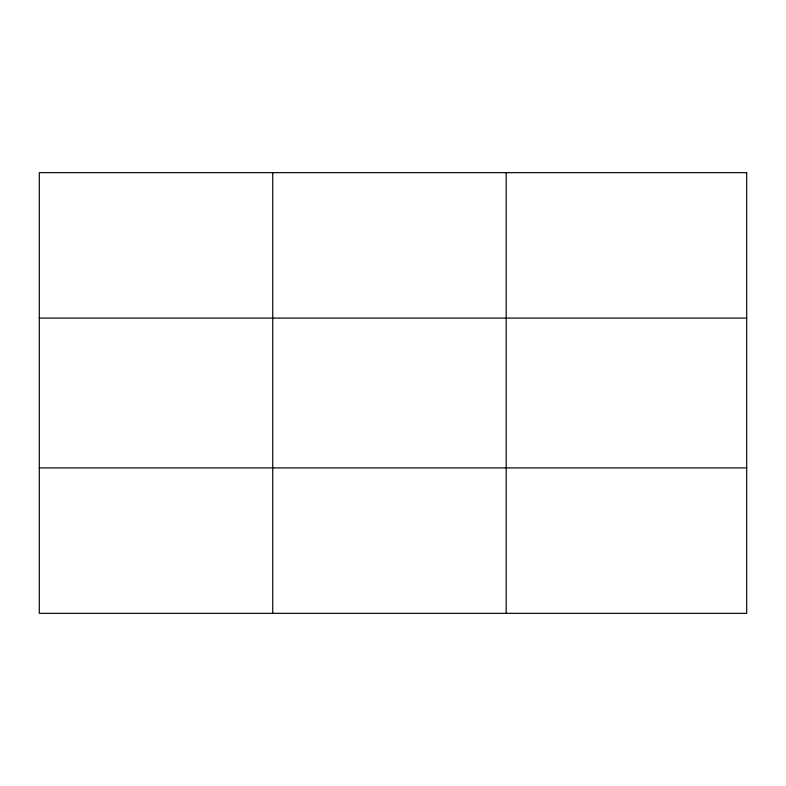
<?xml version="1.0" encoding="UTF-8"?>
<svg xmlns="http://www.w3.org/2000/svg" width="786" height="786" viewBox="0 0 786 786"><rect width="100%" height="100%" fill="white"/><g stroke="black" fill="none" stroke-linecap="round" stroke-linejoin="round"><path stroke-width="1.18" d="M272.742 613.335L272.742 172.665M506.184 613.335L506.184 172.665M39.3 318.084L746.7 318.084M39.3 467.916L746.7 467.916M746.7 172.665L746.7 613.335L39.3 613.335L39.3 172.665L746.7 172.665"/></g></svg>
